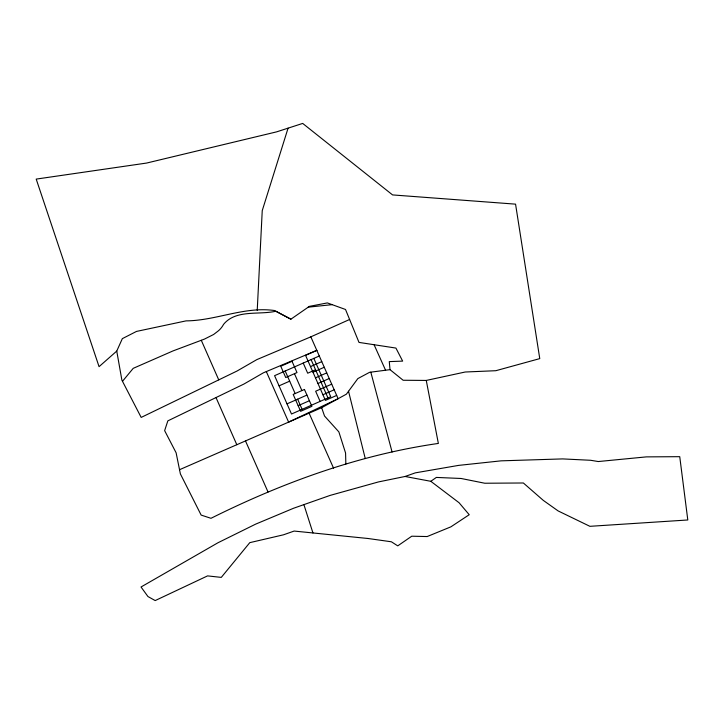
<?xml version="1.0" encoding="UTF-8"?>
<svg xmlns="http://www.w3.org/2000/svg" width="724" height="724" viewBox="0 0 724 724"><rect width="100%" height="100%" fill="white"/><g stroke="black" fill="none" stroke-linecap="round" stroke-linejoin="round"><path stroke-width="1.09" d="M257.228 310.361L262.242 210.63L288.071 128.157L302.686 123.424L392.571 194.919L515.56 204.15L539.76 358.615L495.831 370.706L465.224 372.009L426.264 380.435L403.141 380.254L390.01 369.656L389.277 361.611L402.653 361.113L395.928 348.072L359.004 342.407L345.52 309.483L327.357 302.922L309.401 306.361L290.903 319.184L275.808 311.239C258.921 315.139 235.952 309.248 223.571 324.352A21.666 21.666 0 0 1 217.987 331.149L213.598 334.497L204.44 339.103L173.027 350.914L133.216 368.344L122.483 381.304M288.071 128.157L276.586 131.868L146.574 163.063L36.2 179.1L99.061 366.661L116.754 351.077L122.338 338.642L136.474 331.429L186.059 320.877C216.051 320.66 244.205 306.297 274.441 310.515L290.903 319.184M430.807 481.306L436.346 477.424L461.116 478.483L484.763 483.234L523.371 482.989L543.326 500.411L558.159 510.945L589.906 526.321L687.8 519.977L679.745 456.681L646.387 456.88L598.286 461.541L590.648 460.283L562.629 458.907L501.108 460.844L458.618 465.387L415.332 472.853L405.06 476.473L378.489 481.922L330.108 495.406L293.51 508.275L255.617 524.149L217.987 542.747L141.026 586.992L147.949 596.54L155.18 600.576L207.571 575.888L221.282 577.39L249.789 542.647L283.482 534.81L294.134 531.063L368.027 538.493L391.385 541.787L397.748 545.86L411.757 536.203L427.178 536.547L450.88 526.846L469.224 514.719L459.061 502.728L430.807 481.306L405.06 476.473M426.264 380.435L438.355 443.432C358.932 454.79 282.559 482.646 210.983 518.303L201.145 515.09L180.385 473.912L179.534 469.704L321.655 407.702L346.38 394.182L357.828 378.607L369.584 372.317L390.01 369.656M116.754 351.077L121.885 380.145L141.18 417.422L237.056 371.014L256.803 359.629L310.84 336.841L349.611 319.474M316.804 350.371L305.546 355.339L325.411 400.39L336.678 395.422M319.293 356L274.586 375.675L291.501 414.019L330.732 396.716L313.818 358.371M310.506 366.597L321.773 361.629M279.066 385.838L289.672 381.159M315.555 369.747L307.7 373.213L303.211 363.05M312.994 372.227L324.262 367.258M315.474 377.865L326.741 372.896M317.963 383.494L329.23 378.525M287.021 403.856L306.931 395.087M331.71 384.154L315.646 391.232L320.126 401.395M298.152 405.684L309.419 400.716M322.931 394.752L334.198 389.784M316.813 350.371L263.409 372.806L243.934 384.046L167.841 420.87L164.638 430.626L176.113 452.79L179.534 469.704M308.243 307.166L332.153 304.65M374.082 344.724L385.575 370.236M309.094 413.178L333.556 468.138M310.84 336.841L338.126 398.698L288.614 422.119L266.314 371.557M311.067 359.584L327.981 397.928M294.451 373.684L301.899 390.58M285.193 370.996L295.148 393.557M297.627 399.177L302.107 409.341M201.299 340.316L218.748 379.874M245.49 440.925L268.025 491.994M216.005 397.557L236.811 444.717M321.655 407.702L324.524 416.01L338.859 431.884L345.574 453.025L345.855 464.048M303.899 504.619L312.958 532.973M370.815 372.163L392.082 452.011M348.534 391.25L365.258 458.573M292.025 361.294L280.767 366.263L285.736 377.53L296.994 372.561L292.025 361.294M304.451 389.458L293.184 394.426L300.641 411.322L311.899 406.354L304.451 389.458"/></g></svg>
